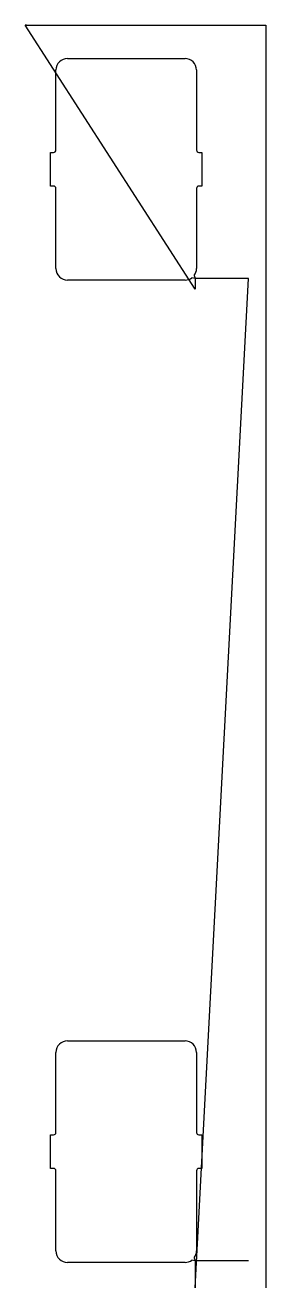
# Model space of a CAD drawing. Header units: metres. Extents: x 0 to 225, y 0 to 1183.
import ezdxf

# ---------------------------------------------------------------- set-up
doc = ezdxf.new("R2010")
doc.units = ezdxf.units.M

msp = doc.modelspace()

# ---------------------------------------------------------------- linework, layer by layer
at = {"layer": 'TOOL_0'}
for p, q in [((158.862, 935.32), (0, 1182.594)), ((0, 1182.594), (1, 1182.594)), ((1, 1182.594), (0, 1182.594)), ((0, 1182.594), (1, 1182.594)), ((1, 1182.594), (225.043, 1182.594)), ((225.043, 1182.594), (225.043, 1.002)), ((39.5, 1151.438), (149.5, 1151.438)), ((28.75, 1065.688), (28.75, 1140.688)), ((160.25, 1140.688), (160.25, 1065.688)), ((23.75, 1031.938), (23.75, 1063.438)), ((23.75, 1063.438), (26.5, 1063.438)), ((162.5, 1063.438), (165.25, 1063.438)), ((165.25, 1063.438), (165.25, 1031.938)), ((26.5, 1031.938), (23.75, 1031.938)), ((28.75, 954.688), (28.75, 1029.688)), ((160.25, 1029.688), (160.25, 954.688)), ((165.25, 1031.938), (162.5, 1031.938)), ((158.862, 945.319), (155.963, 946.098)), ((158.085, 948.219), (158.862, 945.32)), ((149.5, 943.938), (39.5, 943.938)), ((158.862, 945.32), (158.862, 935.32)), ((158.862, 0.001), (208.862, 945.319)), ((208.862, 945.319), (158.862, 945.319)), ((39.5, 231.251), (149.5, 231.251)), ((28.75, 145.501), (28.75, 220.501)), ((160.25, 220.501), (160.25, 145.501)), ((23.75, 111.751), (23.75, 143.251)), ((23.75, 143.251), (26.5, 143.251)), ((162.5, 143.251), (165.25, 143.251)), ((165.25, 143.251), (165.25, 111.751)), ((26.5, 111.751), (23.75, 111.751)), ((28.75, 34.501), (28.75, 109.501)), ((160.25, 109.501), (160.25, 34.501)), ((165.25, 111.751), (162.5, 111.751)), ((149.5, 23.751), (39.5, 23.751)), ((158.862, 25.132), (155.963, 25.911)), ((158.085, 28.032), (158.862, 25.133)), ((158.862, 25.133), (158.862, 15.133)), ((208.862, 25.132), (158.862, 25.132)), ((158.862, 15.133), (158.862, 0.001)), ((225.043, 1.002), (225.043, 0.002))]:
    msp.add_line(p, q, dxfattribs=at)
for centre, radius, start, end in [((39.5, 1140.688), 10.75, 90, 180), ((149.5, 1140.688), 10.75, 0, 90), ((26.5, 1065.688), 2.25, 270, 0), ((162.5, 1065.688), 2.25, 180, 270), ((26.5, 1029.688), 2.25, 0, 90), ((162.5, 1029.688), 2.25, 90, 180), ((39.5, 954.688), 10.75, 180, 270), ((149.5, 954.688), 10.75, 270, 306.957309), ((149.5, 954.688), 10.75, 323.001113, 0), ((39.5, 220.501), 10.75, 90, 180), ((149.5, 220.501), 10.75, 0, 90), ((26.5, 145.501), 2.25, 270, 0), ((162.5, 145.501), 2.25, 180, 270), ((26.5, 109.501), 2.25, 0, 90), ((162.5, 109.501), 2.25, 90, 180), ((39.5, 34.501), 10.75, 180, 270), ((149.5, 34.501), 10.75, 270, 306.957309), ((149.5, 34.501), 10.75, 323.001113, 0)]:
    msp.add_arc(centre, radius, start, end, dxfattribs=at)

doc.saveas('drawing.dxf')
